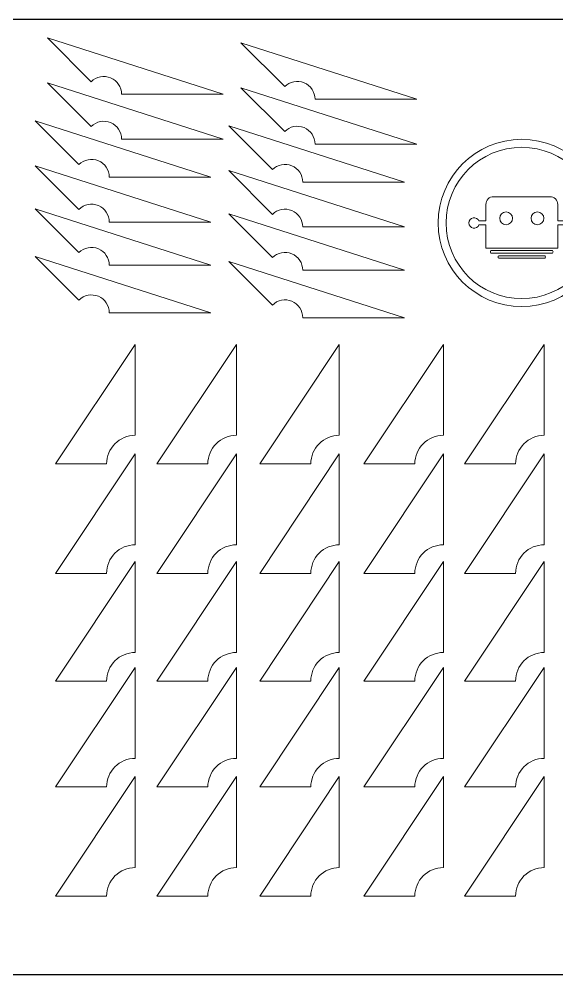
# Model space of a CAD drawing. Header units: millimetres. Extents: x -34 to 566, y 49 to 289.
# Drawn here: x 271.8 to 406.9, y 49 to 289 of the extents above; entities that cross this region are included whole.
import ezdxf

# ---------------------------------------------------------------- set-up
doc = ezdxf.new("R2010")
doc.units = ezdxf.units.MM

# ---------------------------------------------------------------- blocks, each defined once
blk = doc.blocks.new('On Logo Doldurma')
at = {"color": 7, "linetype": 'Continuous', "lineweight": 15}
for points in [[(-44.68, 91.52, -0.414214), (-42.75, 93.45), (-28.57, 93.45, -0.414214), (-26.63, 91.52), (-26.63, 87.35), (-24.9, 87.35, -5.199777), (-24.9, 86.38), (-26.63, 86.38), (-26.63, 80.56), (-44.68, 80.56), (-44.68, 86.38), (-46.41, 86.38, -5.199777), (-46.41, 87.35), (-44.68, 87.35)], [(-43.39, 79.28), (-27.92, 79.28, 0.414214), (-27.92, 79.92), (-43.39, 79.92, 0.414214)], [(-41.46, 77.99), (-29.86, 77.99, 0.414214), (-29.86, 78.63), (-41.46, 78.63, 0.414214)]]:
    blk.add_lwpolyline(points, format="xyb", close=True, dxfattribs=at)
for centre, radius in [((-35.66, 86.86), 21), ((-35.66, 86.86), 19), ((-39.59, 88.03), 1.61), ((-31.72, 88.03), 1.61)]:
    blk.add_circle(centre, radius, dxfattribs=at)
blk = doc.blocks.new('Kose 90')
at = {"color": 7, "linetype": 'Continuous', "lineweight": 15}
blk.add_lwpolyline([(2.63, -4.16, -0.414214), (9.8, 3.02), (9.8, 25.84), (-10.2, -4.16)], format="xyb", close=True, dxfattribs=at)
blk = doc.blocks.new('Kose 135')
at = {"color": 7, "linetype": 'Continuous', "lineweight": 15}
blk.add_lwpolyline([(-40.48, 2.79, -0.668179), (-32.86, -0.37), (-7.32, -0.37), (-51.47, 13.77)], format="xyb", close=True, dxfattribs=at)

msp = doc.modelspace()

# ---------------------------------------------------------------- linework, layer by layer
msp.add_lwpolyline([(-34.44, 289.02), (565.56, 289.02), (565.56, 49.02), (-34.44, 49.02)], close=True)

# ---------------------------------------------------------------- block references
for name, p in [('Kose 135', (330.42, 270.52)), ('Kose 135', (379.01, 269.28)), ('Kose 135', (330.42, 259.27)), ('Kose 135', (379.01, 258.02)), ('Kose 135', (327.33, 249.7)), ('Kose 135', (375.93, 248.46)), ('On Logo Doldurma', (433.75, 150.98)), ('Kose 135', (327.33, 238.44)), ('Kose 135', (375.93, 237.2)), ('Kose 135', (327.33, 227.59)), ('Kose 135', (375.93, 226.34)), ('Kose 135', (327.33, 215.67)), ('Kose 135', (375.93, 214.42)), ('Kose 90', (291.17, 181.49)), ('Kose 90', (316.6, 181.49)), ('Kose 90', (342.46, 181.49)), ('Kose 90', (368.6, 181.49)), ('Kose 90', (393.92, 181.49)), ('Kose 90', (291.17, 154)), ('Kose 90', (316.6, 154)), ('Kose 90', (342.46, 154)), ('Kose 90', (368.6, 154)), ('Kose 90', (393.92, 154)), ('Kose 90', (291.17, 126.96)), ('Kose 90', (316.6, 126.96)), ('Kose 90', (342.46, 126.96)), ('Kose 90', (368.6, 126.96)), ('Kose 90', (393.92, 126.96)), ('Kose 90', (291.17, 100.37)), ('Kose 90', (316.6, 100.37)), ('Kose 90', (342.46, 100.37)), ('Kose 90', (368.6, 100.37)), ('Kose 90', (393.92, 100.37)), ('Kose 90', (291.17, 72.96)), ('Kose 90', (316.6, 72.96)), ('Kose 90', (342.46, 72.96)), ('Kose 90', (368.6, 72.96)), ('Kose 90', (393.92, 72.96))]:
    msp.add_blockref(name, p)

doc.saveas('drawing.dxf')
